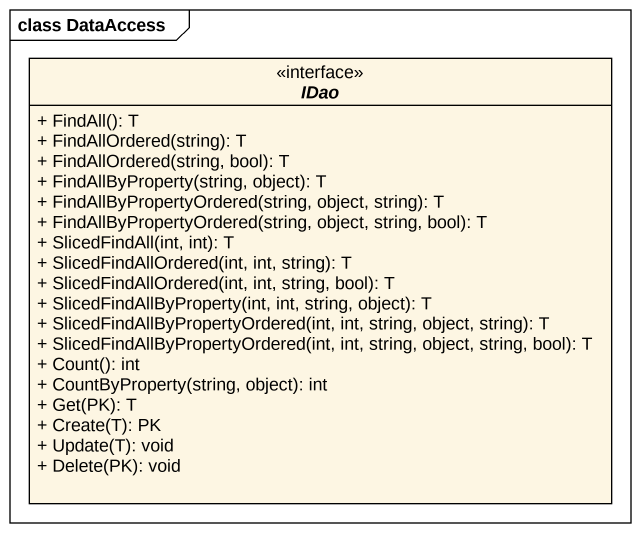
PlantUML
@startuml
mainframe class DataAccess
hide circle
hide empty members
skinparam classAttributeIconSize 0
interface IDao <<interface>> {
  + FindAll(): T
  + FindAllOrdered(string): T
  + FindAllOrdered(string, bool): T
  + FindAllByProperty(string, object): T
  + FindAllByPropertyOrdered(string, object, string): T
  + FindAllByPropertyOrdered(string, object, string, bool): T
  + SlicedFindAll(int, int): T
  + SlicedFindAllOrdered(int, int, string): T
  + SlicedFindAllOrdered(int, int, string, bool): T
  + SlicedFindAllByProperty(int, int, string, object): T
  + SlicedFindAllByPropertyOrdered(int, int, string, object, string): T
  + SlicedFindAllByPropertyOrdered(int, int, string, object, string, bool): T
  + Count(): int
  + CountByProperty(string, object): int
  + Get(PK): T
  + Create(T): PK
  + Update(T): void
  + Delete(PK): void
}
@enduml
